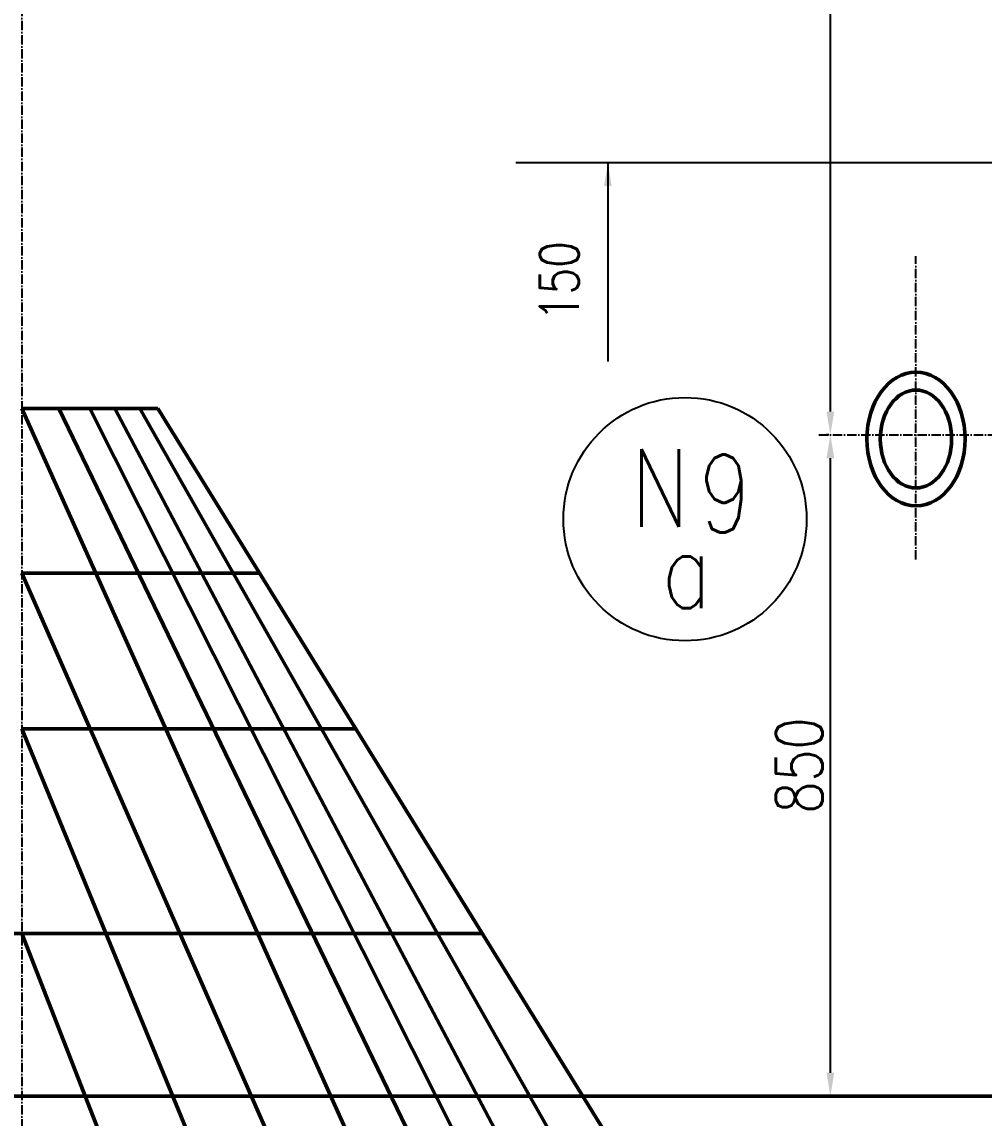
# Model space of a CAD drawing. Header units: millimetres. Extents: x -5045 to 12730, y -27160 to 3914.
# Drawn here: x 937 to 2174, y -19786 to -18377 of the extents above; entities that cross this region are included whole.
import ezdxf

# ---------------------------------------------------------------- set-up
doc = ezdxf.new("R2010")
doc.units = ezdxf.units.MM
doc.linetypes.add('ACAD_ISO10W100', pattern=[18, 12, -3, 0, -3])
doc.layers.add('中心线', color=1, linetype='ACAD_ISO10W100')
doc.layers.add('细实线', color=3, linetype='Continuous')
doc.layers.add('轮廓线', color=6, linetype='Continuous', lineweight=50)
doc.styles.add('100', font='txt.shx', dxfattribs={"width": 0.8, "height": 100, "bigfont": 'gbcbig.shx'})
doc.styles.get("Standard").update_dxf_attribs({"font": 'txt.shx', "width": 0.8, "height": 60, "bigfont": 'gbcbig.shx'})
doc.dimstyles.new('ISO-25', dxfattribs={"dimtxt": 2.5, "dimasz": 30, "dimexe": 5, "dimexo": 2, "dimgap": 10, "dimtad": 1, "dimdsep": 46, "dimtxsty": 'Standard', "dimcen": 2.5, "dimadec": 0, "dimazin": 0, "dimtfac": 1, "dimtmove": 0, "dimatfit": 3, "dimfxl": 0, "dimarcsym": 0})

# ---------------------------------------------------------------- blocks, each defined once
blk = doc.blocks.new('*D18')
at = {"layer": 'Defpoints', "color": 0}
for p in [(1596.2, -19758), (4294.3, -19758), (1596.2, -21338.5)]:
    blk.add_point(p, dxfattribs=at)
at = {"layer": '细实线', "color": 0, "lineweight": -2}
for p, q in [((1598.2, -19758), (4299.3, -19758)), ((4294.3, -21308.5), (4294.3, -19788)), ((1598.2, -21338.5), (4299.3, -21338.5))]:
    blk.add_line(p, q, dxfattribs=at)
at = {"layer": '细实线', "color": 0}
for points in [[(4289.3, -19788), (4299.3, -19788), (4294.3, -19758)], [(4289.3, -21308.5), (4299.3, -21308.5), (4294.3, -21338.5)]]:
    blk.add_solid(points, dxfattribs=at)
at = {"layer": '细实线', "color": 0, "insert": (4254.3, -20548.2), "char_height": 60, "attachment_point": 5, "rotation": 90}
blk.add_mtext('1580.5', dxfattribs=at)
blk = doc.blocks.new('*D21')
at = {"layer": 'Defpoints', "color": 0}
for p in [(1208.3, 944.5), (1208.3, -25361.9), (4716.6, -25361.9)]:
    blk.add_point(p, dxfattribs=at)
at = {"layer": '细实线', "color": 0, "lineweight": -2}
for p, q in [((1210.3, 944.5), (4721.6, 944.5)), ((4716.6, 914.5), (4716.6, -25331.9)), ((1210.3, -25361.9), (4721.6, -25361.9))]:
    blk.add_line(p, q, dxfattribs=at)
at = {"layer": '细实线', "color": 0}
for points in [[(4711.6, 914.5), (4721.6, 914.5), (4716.6, 944.5)], [(4711.6, -25331.9), (4721.6, -25331.9), (4716.6, -25361.9)]]:
    blk.add_solid(points, dxfattribs=at)
at = {"layer": '细实线', "color": 0, "insert": (4674.7, -12208.7), "char_height": 60, "attachment_point": 5, "rotation": 90}
blk.add_mtext('(约26321）', dxfattribs=at)
blk = doc.blocks.new('*D55')
at = {"layer": 'Defpoints', "color": 0}
for p in [(1976.6, -18908), (1976.6, -18908), (1976.6, -19758)]:
    blk.add_point(p, dxfattribs=at)
at = {"layer": '细实线', "color": 0, "lineweight": -2}
for p, q in [((1974.6, -18908), (1971.6, -18908)), ((1976.6, -19728), (1976.6, -18938)), ((1974.6, -19758), (1971.6, -19758))]:
    blk.add_line(p, q, dxfattribs=at)
at = {"layer": '细实线', "color": 0}
for points in [[(1971.6, -18938), (1981.6, -18938), (1976.6, -18908)], [(1971.6, -19728), (1981.6, -19728), (1976.6, -19758)]]:
    blk.add_solid(points, dxfattribs=at)
at = {"layer": '细实线', "color": 0, "insert": (1936.6, -19333), "char_height": 60, "attachment_point": 5, "rotation": 90}
blk.add_mtext('850', dxfattribs=at)
blk = doc.blocks.new('*D56')
at = {"layer": 'Defpoints', "color": 0}
for p in [(1976.6, -14208), (1976.6, -14208), (1976.6, -18908)]:
    blk.add_point(p, dxfattribs=at)
at = {"layer": '细实线', "color": 0, "lineweight": -2}
for p, q in [((1978.6, -14208), (1981.6, -14208)), ((1976.6, -18878), (1976.6, -14238)), ((1974.6, -18908), (1971.6, -18908))]:
    blk.add_line(p, q, dxfattribs=at)
at = {"layer": '细实线', "color": 0}
for points in [[(1971.6, -14238), (1981.6, -14238), (1976.6, -14208)], [(1971.6, -18878), (1981.6, -18878), (1976.6, -18908)]]:
    blk.add_solid(points, dxfattribs=at)
at = {"layer": '细实线', "color": 0, "insert": (1920.6, -16451.5), "char_height": 60, "attachment_point": 5, "rotation": 90}
blk.add_mtext('4700', dxfattribs=at)

msp = doc.modelspace()

# ---------------------------------------------------------------- linework, layer by layer
at = {"layer": '中心线', "color": 7}
for p, q in [((936.746, -18249.081), (936.746, -25419.958)), ((2086.746, -19068.302), (2086.746, -18678.126)), ((1961.853, -18907.978), (2276.115, -18907.978))]:
    msp.add_line(p, q, dxfattribs=at)
at = {"layer": '细实线', "color": 7}
msp.add_line((3730.025, -18557.978), (1572.093, -18557.978), dxfattribs=at)
msp.add_circle((1789.662, -19016.295), 156.4, dxfattribs=at)
at = {"layer": '轮廓线', "color": 7}
for p, q in [((936.746, -18873.98), (1111.746, -18873.98)), ((936.746, -18873.98), (1700.664, -20573.98)), ((984.391, -18873.98), (1806.185, -20573.98)), ((1024.246, -18873.98), (1880.004, -20573.98)), ((1056.256, -18873.98), (1953.476, -20573.98)), ((1088.274, -18873.98), (2052.718, -20573.98)), ((1111.746, -18873.98), (2162.724, -20573.98)), ((936.746, -19085.644), (1590.197, -20573.98)), ((936.746, -19085.644), (1242.601, -19085.644)), ((1465.922, -20573.98), (936.746, -19285.78)), ((936.746, -19285.78), (1366.33, -19285.78)), ((936.748, -19548.98), (344.448, -19548.984)), ((1336.746, -20573.98), (936.746, -19548.98)), ((936.746, -19548.98), (1529.046, -19548.98)), ((539.509, -19757.978), (2636.746, -19757.978))]:
    msp.add_line(p, q, dxfattribs=at)
for major_axis, ratio in [((0, 86.02), 0.73369505), ((0, 62.946), 0.72872385)]:
    msp.add_ellipse((2086.746, -18913.252), major_axis=major_axis, ratio=ratio, dxfattribs=at)

# ---------------------------------------------------------------- texts
at = {"layer": '细实线', "color": 7, "width": 0.8}
msp.add_text('150', height=50, rotation=90, dxfattribs=at).set_placement((1652.903, -18761.611))
at = {"layer": '细实线', "color": 7, "style": '100', "width": 0.8}
for s, p in [('N', (1719.859, -19026.238)), ('9', (1806.817, -19033.286)), ('a', (1758.935, -19130.778))]:
    msp.add_text(s, height=100, dxfattribs=at).set_placement(p)

# ---------------------------------------------------------------- dimensions: what is measured, and where the dimension line sits
at = {"layer": '细实线', "color": 7}
dim = msp.add_linear_dim(base=(4716.639, -25361.878), p1=(1208.273, 944.52), p2=(1208.273, -25361.878), angle=90, text='(约26321）', dimstyle='ISO-25', dxfattribs=at)
dim.commit()
dim.dimension.update_dxf_attribs({"geometry": '*D21', "text_midpoint": (4674.654, -12208.679)})
dim = msp.add_linear_dim(base=(1976.638, -14207.978), p1=(1976.638, -18907.978), p2=(1976.638, -14207.978), angle=90, dimstyle='ISO-25', override={"dimtmove": 1}, dxfattribs=at)
dim.commit()
dim.dimension.update_dxf_attribs({"geometry": '*D56', "text_midpoint": (1960.636, -16451.509), "dimtype": 160})
for base, p1, p2, picture, middle in [((1976.638, -18907.978), (1976.638, -19757.978), (1976.638, -18907.978), '*D55', (1936.638, -19332.978)), ((4294.309, -19757.978), (1596.162, -21338.478), (1596.162, -19757.978), '*D18', (4254.309, -20548.228))]:
    dim = msp.add_linear_dim(base=base, p1=p1, p2=p2, angle=90, dimstyle='ISO-25', dxfattribs=at)
    dim.commit()
    dim.dimension.update_dxf_attribs({"geometry": picture, "text_midpoint": middle})

# ---------------------------------------------------------------- leaders
msp.add_leader([(1690.47, -18557.978), (1690.47, -18813.688)], dimstyle='ISO-25', override={"dimgap": 10, "dimtad": 0}, dxfattribs=at)

doc.saveas('drawing.dxf')
